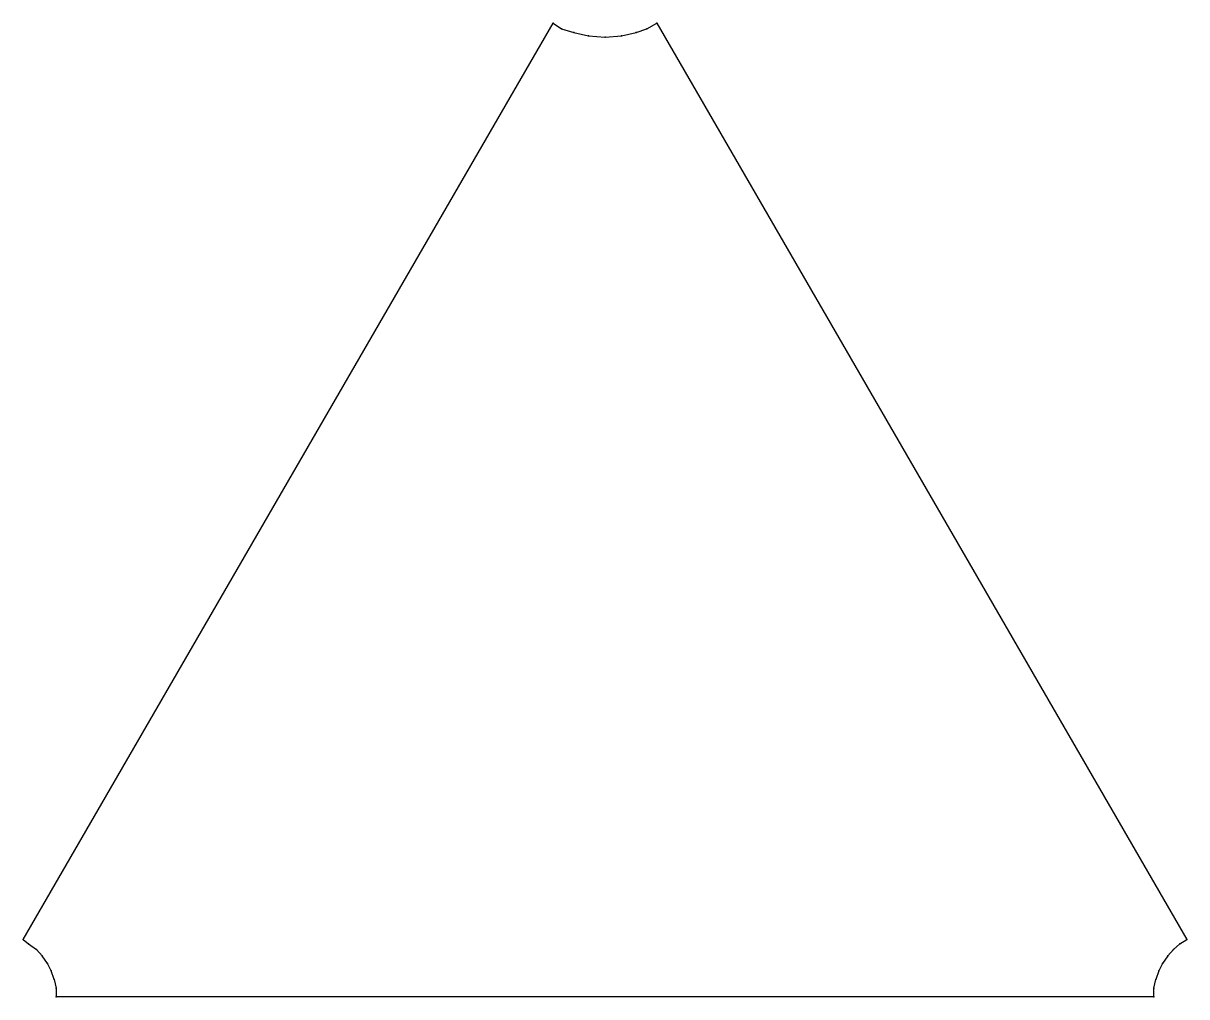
# Model space of a CAD drawing. Header units: millimetres. Extents: x -14 to 14, y 0 to 23.3.
import ezdxf

# ---------------------------------------------------------------- set-up
doc = ezdxf.new("R2010")
doc.units = ezdxf.units.MM
doc.header["$PDSIZE"] = -1

msp = doc.modelspace()

# ---------------------------------------------------------------- linework, layer by layer
at = {"color": 7, "linetype": 'Continuous'}
for p, q in [((-13.955, 1.374), (-1.246, 23.345)), ((-1.246, 23.345), (-1.044, 23.209)), ((-1.044, 23.209), (-0.748, 23.126)), ((0.748, 23.126), (1.006, 23.209)), ((1.006, 23.209), (1.246, 23.345)), ((1.246, 23.345), (13.955, 1.374)), ((-0.748, 23.126), (-0.397, 23.043)), ((-0.397, 23.043), (0, 23.011)), ((0, 23.011), (0.397, 23.043)), ((0.397, 23.043), (0.748, 23.126)), ((-13.955, 1.374), (-13.826, 1.268)), ((-13.826, 1.268), (-13.634, 1.129)), ((-13.5, 0.979), (-13.634, 1.129)), ((13.634, 1.129), (13.5, 0.979)), ((13.634, 1.129), (13.788, 1.268)), ((13.788, 1.268), (13.955, 1.374)), ((-13.375, 0.793), (-13.5, 0.979)), ((13.5, 0.979), (13.375, 0.793)), ((-13.288, 0.618), (-13.375, 0.793)), ((-13.217, 0.412), (-13.288, 0.618)), ((13.288, 0.618), (13.217, 0.412)), ((13.375, 0.793), (13.288, 0.618)), ((-13.217, 0.412), (-13.162, 0.204)), ((13.162, 0.204), (13.217, 0.412)), ((-13.162, 0.204), (-13.162, 0)), ((-13.162, 0), (-13.157, 0.02)), ((13.162, 0), (-13.162, 0)), ((13.162, 0), (13.162, 0.204))]:
    msp.add_line(p, q, dxfattribs=at)
for p in [(-1.246, 23.345), (-1.044, 23.209), (1.006, 23.209), (1.246, 23.345), (-0.748, 23.126), (-0.397, 23.043), (0, 23.011), (0.397, 23.043), (0.748, 23.126), (-13.955, 1.374), (-13.826, 1.268), (-13.634, 1.129), (13.634, 1.129), (13.788, 1.268), (13.955, 1.374), (-13.5, 0.979), (13.5, 0.979), (-13.375, 0.793), (-13.288, 0.618), (13.288, 0.618), (13.375, 0.793), (-13.217, 0.412), (13.217, 0.412), (-13.162, 0.204), (-13.162, 0), (13.162, 0.204), (13.162, 0)]:
    msp.add_point(p, dxfattribs=at)

doc.saveas('drawing.dxf')
